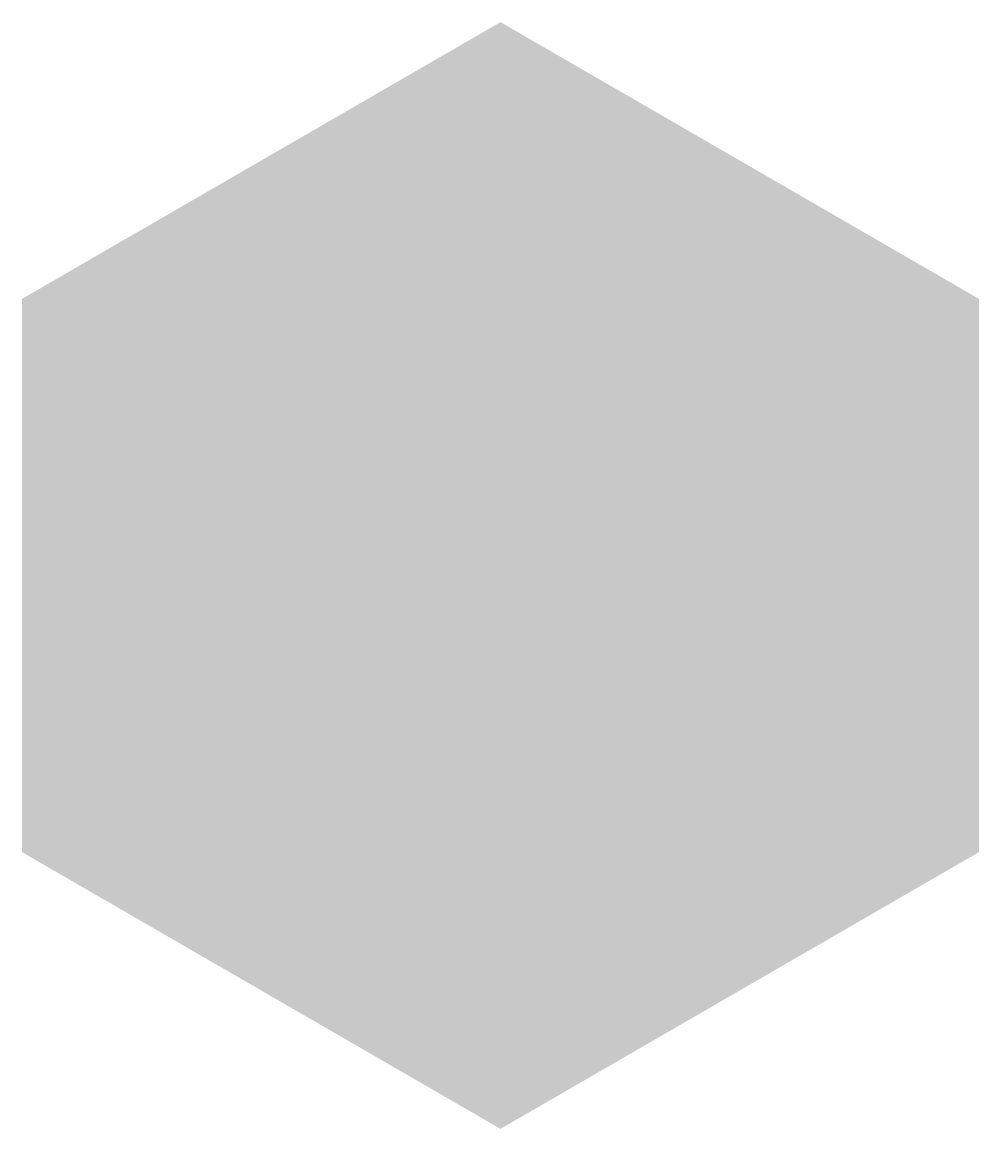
# Model space of a CAD drawing. Units: millimetres at full size, sheet at 1:100. Extents: x -7776 to 13408, y -15735 to 8755.
import ezdxf

# ---------------------------------------------------------------- set-up
doc = ezdxf.new("R2010")
doc.units = ezdxf.units.MM
doc.header["$LTSCALE"] = 100
doc.layers.add('0-0', color=7, linetype='Continuous')

msp = doc.modelspace()

# ---------------------------------------------------------------- linework, layer by layer
at = {"layer": '0-0'}
for points in [[(2816.3, 8755.1), (-7775.5, 2632.7), (13408.2, 2632.7), (13408.2, -9612.2)], [(-7775.5, 2632.7), (-7775.5, -9612.2), (13408.2, -9612.2), (2816.3, -15734.7)]]:
    msp.add_solid(points, dxfattribs=at)

doc.saveas('drawing.dxf')
